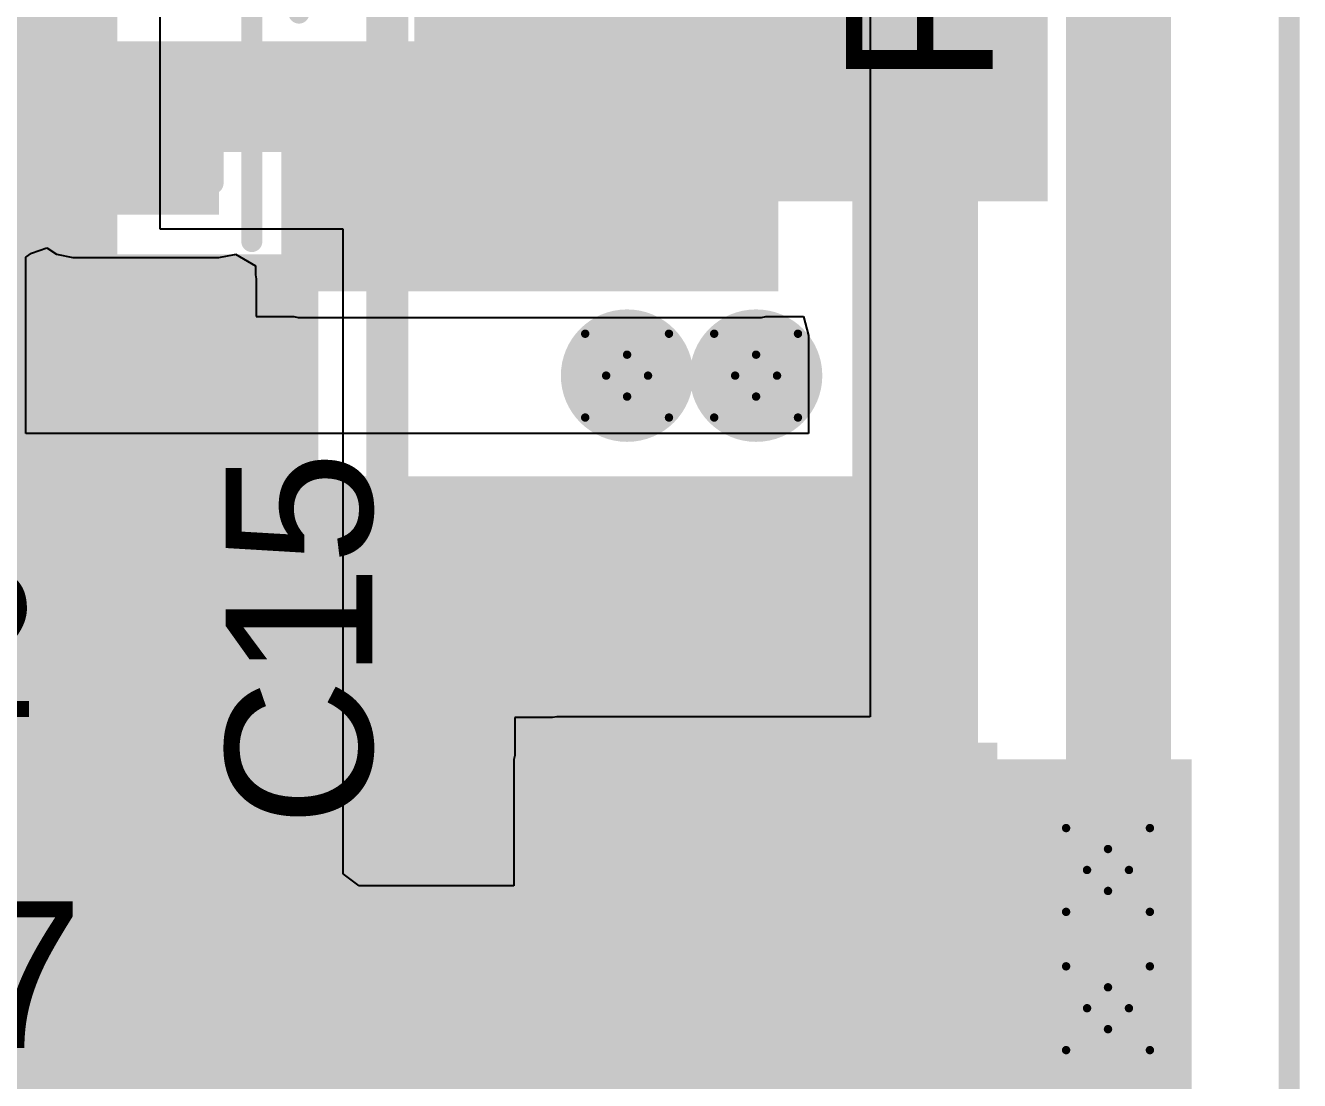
# Model space of a CAD drawing. Header units: inches. Extents: x -0.8 to 12, y -0.1 to 3.7.
# Drawn here: x 0.9976 to 1.3017, y 0.1587 to 0.4106 of the extents above; entities that cross this region are included whole.
import ezdxf

# ---------------------------------------------------------------- set-up
doc = ezdxf.new("R2010")
doc.units = ezdxf.units.IN
doc.header["$MEASUREMENT"] = 0
for name, color, linetype in [('Board Outline', 216, 'Continuous'), ('Bottom Layer', 5, 'Continuous'), ('Bottom Overlay', 54, 'Continuous'), ('Bottom Paste', 16, 'Continuous'), ('Bottom Solder', 6, 'Continuous'), ('Drill Drawing', 1, 'Continuous'), ('Top Layer', 1, 'Continuous'), ('Top Overlay', 2, 'Continuous'), ('Top Paste', 8, 'Continuous'), ('Top Solder', 216, 'Continuous'), ('Via Holes', 16, 'Continuous')]:
    doc.layers.add(name, color=color, linetype=linetype)
doc.styles.add('Arial', font='', dxfattribs={"height": 0.2})
doc.styles.get('Arial').set_extended_font_data('Arial')

# ---------------------------------------------------------------- blocks, each defined once
blk = doc.blocks.new('CASE_E_B_10')
at = {"layer": 'Bottom Layer'}
for points in [[(-0.05492, 0.05059), (0.05492, 0.05059), (0.05492, -0.05059), (-0.05492, -0.05059)], [(0.19862, 0.05059), (0.30846, 0.05059), (0.30846, -0.05059), (0.19862, -0.05059)]]:
    blk.add_hatch(color=5, dxfattribs=at).paths.add_polyline_path(points)
at = {"layer": 'Bottom Paste'}
for points in [[(-0.05492, 0.05059), (0.05492, 0.05059), (0.05492, -0.05059), (-0.05492, -0.05059)], [(0.19862, 0.05059), (0.30846, 0.05059), (0.30846, -0.05059), (0.19862, -0.05059)]]:
    blk.add_hatch(color=16, dxfattribs=at).paths.add_polyline_path(points)
at = {"layer": 'Bottom Solder'}
for points in [[(-0.05892, 0.05459), (0.05892, 0.05459), (0.05892, -0.05459), (-0.05892, -0.05459)], [(0.19462, 0.05459), (0.31246, 0.05459), (0.31246, -0.05459), (0.19462, -0.05459)]]:
    blk.add_hatch(color=6, dxfattribs=at).paths.add_polyline_path(points)
at = {"layer": 'Bottom Overlay'}
for points in [[(-0.01523, 0.091, 0.01, 0.01, 0), (-0.01523, 0.062, 0.01, 0.01, 0)], [(-0.01523, 0.091, 0.01, 0.01, 0), (0.27677, 0.091, 0.01, 0.01, 0)], [(0.27677, 0.091, 0.01, 0.01, 0), (0.27677, 0.062, 0.01, 0.01, 0)], [(-0.04523, -0.061, 0.01, 0.01, 0), (-0.04523, -0.09, 0.01, 0.01, 0)], [(-0.01523, -0.062, 0.01, 0.01, 0), (-0.01523, -0.091, 0.01, 0.01, 0)], [(0.27677, -0.062, 0.01, 0.01, 0), (0.27677, -0.091, 0.01, 0.01, 0)], [(-0.06123, -0.075, 0.01, 0.01, 0), (-0.02823, -0.075, 0.01, 0.01, 0)], [(-0.01523, -0.091, 0.01, 0.01, 0), (0.27677, -0.091, 0.01, 0.01, 0)]]:
    blk.add_lwpolyline(points, format="xyseb", dxfattribs=at)
for points in [[(-0.01773, 0.091, 0.005, 0.005, 1), (-0.01273, 0.091, 0.005, 0.005, 1)], [(-0.01773, 0.091, 0.005, 0.005, 1), (-0.01273, 0.091, 0.005, 0.005, 1)], [(0.27427, 0.091, 0.005, 0.005, 1), (0.27927, 0.091, 0.005, 0.005, 1)], [(0.27427, 0.091, 0.005, 0.005, 1), (0.27927, 0.091, 0.005, 0.005, 1)], [(-0.01773, 0.062, 0.005, 0.005, 1), (-0.01273, 0.062, 0.005, 0.005, 1)], [(0.27427, 0.062, 0.005, 0.005, 1), (0.27927, 0.062, 0.005, 0.005, 1)], [(-0.04773, -0.061, 0.005, 0.005, 1), (-0.04273, -0.061, 0.005, 0.005, 1)], [(-0.01773, -0.062, 0.005, 0.005, 1), (-0.01273, -0.062, 0.005, 0.005, 1)], [(0.27427, -0.062, 0.005, 0.005, 1), (0.27927, -0.062, 0.005, 0.005, 1)], [(-0.06373, -0.075, 0.005, 0.005, 1), (-0.05873, -0.075, 0.005, 0.005, 1)], [(-0.03073, -0.075, 0.005, 0.005, 1), (-0.02573, -0.075, 0.005, 0.005, 1)], [(-0.04773, -0.09, 0.005, 0.005, 1), (-0.04273, -0.09, 0.005, 0.005, 1)], [(-0.01773, -0.091, 0.005, 0.005, 1), (-0.01273, -0.091, 0.005, 0.005, 1)], [(-0.01773, -0.091, 0.005, 0.005, 1), (-0.01273, -0.091, 0.005, 0.005, 1)], [(0.27427, -0.091, 0.005, 0.005, 1), (0.27927, -0.091, 0.005, 0.005, 1)], [(0.27427, -0.091, 0.005, 0.005, 1), (0.27927, -0.091, 0.005, 0.005, 1)]]:
    blk.add_lwpolyline(points, format="xyseb", close=True, dxfattribs=at)
blk = doc.blocks.new('MDA7050_330M_B_17')
at = {"layer": 'Bottom Layer'}
blk.add_hatch(color=5, dxfattribs=at).paths.add_polyline_path([(-0.15748, 0.06693), (-0.0689, 0.06693), (-0.0689, -0.06693), (-0.15748, -0.06693)])
at = {"layer": 'Bottom Paste'}
blk.add_hatch(color=16, dxfattribs=at).paths.add_polyline_path([(-0.15748, 0.06693), (-0.0689, 0.06693), (-0.0689, -0.06693), (-0.15748, -0.06693)])
at = {"layer": 'Bottom Solder'}
blk.add_hatch(color=6, dxfattribs=at).paths.add_polyline_path([(-0.16148, 0.07093), (-0.0649, 0.07093), (-0.0649, -0.07093), (-0.16148, -0.07093)])
at = {"layer": 'Bottom Overlay'}
for points in [[(-0.14564, 0.13186, 0.005, 0.005, 0), (-0.14564, 0.074, 0.005, 0.005, 0)], [(-0.14564, -0.074, 0.005, 0.005, 0), (-0.14564, -0.13186, 0.005, 0.005, 0)]]:
    blk.add_lwpolyline(points, format="xyseb", dxfattribs=at)
for points in [[(-0.14689, 0.074, 0.0025, 0.0025, 1), (-0.14439, 0.074, 0.0025, 0.0025, 1)], [(-0.14689, -0.074, 0.0025, 0.0025, 1), (-0.14439, -0.074, 0.0025, 0.0025, 1)]]:
    blk.add_lwpolyline(points, format="xyseb", close=True, dxfattribs=at)
blk = doc.blocks.new('IND_1210_56')
at = {"layer": 'Top Layer'}
for points in [[(-0.08291, 0.05531), (-0.03291, 0.05531), (-0.03291, -0.05531), (-0.08291, -0.05531)], [(0.03291, 0.05531), (0.08291, 0.05531), (0.08291, -0.05531), (0.03291, -0.05531)]]:
    blk.add_hatch(color=1, dxfattribs=at).paths.add_polyline_path(points)
at = {"layer": 'Top Paste'}
for points in [[(-0.08291, 0.05531), (-0.03291, 0.05531), (-0.03291, -0.05531), (-0.08291, -0.05531)], [(0.03291, 0.05531), (0.08291, 0.05531), (0.08291, -0.05531), (0.03291, -0.05531)]]:
    blk.add_hatch(color=8, dxfattribs=at).paths.add_polyline_path(points)
at = {"layer": 'Top Solder'}
for points in [[(-0.08691, 0.05931), (-0.02891, 0.05931), (-0.02891, -0.05931), (-0.08691, -0.05931)], [(0.02891, 0.05931), (0.08691, 0.05931), (0.08691, -0.05931), (0.02891, -0.05931)]]:
    blk.add_hatch(color=216, dxfattribs=at).paths.add_polyline_path(points)
at = {"layer": 'Top Overlay'}
for points in [[(-0.02047, 0.05512, 0.005, 0.005, 0), (0.02047, 0.05512, 0.005, 0.005, 0)], [(-0.02047, -0.05512, 0.005, 0.005, 0), (0.02047, -0.05512, 0.005, 0.005, 0)]]:
    blk.add_lwpolyline(points, format="xyseb", dxfattribs=at)
for points in [[(-0.02172, 0.05512, 0.0025, 0.0025, 1), (-0.01922, 0.05512, 0.0025, 0.0025, 1)], [(0.01922, 0.05512, 0.0025, 0.0025, 1), (0.02172, 0.05512, 0.0025, 0.0025, 1)], [(-0.02172, -0.05512, 0.0025, 0.0025, 1), (-0.01922, -0.05512, 0.0025, 0.0025, 1)], [(0.01922, -0.05512, 0.0025, 0.0025, 1), (0.02172, -0.05512, 0.0025, 0.0025, 1)]]:
    blk.add_lwpolyline(points, format="xyseb", close=True, dxfattribs=at)
blk = doc.blocks.new('CAP_0402_69')
at = {"layer": 'Top Layer'}
for points in [[(-0.0275, -0.0125), (-0.0275, 0.0125), (-0.0095, 0.0125), (-0.0095, -0.0125)], [(0.0095, -0.0125), (0.0095, 0.0125), (0.0275, 0.0125), (0.0275, -0.0125)]]:
    blk.add_hatch(color=1, dxfattribs=at).paths.add_polyline_path(points)
at = {"layer": 'Top Paste'}
for points in [[(-0.0275, -0.0125), (-0.0275, 0.0125), (-0.0095, 0.0125), (-0.0095, -0.0125)], [(0.0095, -0.0125), (0.0095, 0.0125), (0.0275, 0.0125), (0.0275, -0.0125)]]:
    blk.add_hatch(color=8, dxfattribs=at).paths.add_polyline_path(points)
at = {"layer": 'Top Solder'}
for points in [[(-0.02986, -0.01486), (-0.02986, 0.01486), (-0.00714, 0.01486), (-0.00714, -0.01486)], [(0.00714, -0.01486), (0.00714, 0.01486), (0.02986, 0.01486), (0.02986, -0.01486)]]:
    blk.add_hatch(color=216, dxfattribs=at).paths.add_polyline_path(points)
at = {"layer": 'Top Overlay'}
for points in [[(-0.031, 0.016, 0.005, 0.005, 0), (-0.031, -0.016, 0.005, 0.005, 0)], [(-0.031, 0.016, 0.005, 0.005, 0), (-0.011, 0.016, 0.005, 0.005, 0)], [(0.011, 0.016, 0.005, 0.005, 0), (0.031, 0.016, 0.005, 0.005, 0)], [(0.031, 0.016, 0.005, 0.005, 0), (0.031, -0.016, 0.005, 0.005, 0)], [(-0.031, -0.016, 0.005, 0.005, 0), (-0.011, -0.016, 0.005, 0.005, 0)], [(0.011, -0.016, 0.005, 0.005, 0), (0.031, -0.016, 0.005, 0.005, 0)]]:
    blk.add_lwpolyline(points, format="xyseb", dxfattribs=at)
for points in [[(-0.03225, 0.016, 0.0025, 0.0025, 1), (-0.02975, 0.016, 0.0025, 0.0025, 1)], [(-0.03225, 0.016, 0.0025, 0.0025, 1), (-0.02975, 0.016, 0.0025, 0.0025, 1)], [(-0.01225, 0.016, 0.0025, 0.0025, 1), (-0.00975, 0.016, 0.0025, 0.0025, 1)], [(0.00975, 0.016, 0.0025, 0.0025, 1), (0.01225, 0.016, 0.0025, 0.0025, 1)], [(0.02975, 0.016, 0.0025, 0.0025, 1), (0.03225, 0.016, 0.0025, 0.0025, 1)], [(0.02975, 0.016, 0.0025, 0.0025, 1), (0.03225, 0.016, 0.0025, 0.0025, 1)], [(-0.03225, -0.016, 0.0025, 0.0025, 1), (-0.02975, -0.016, 0.0025, 0.0025, 1)], [(-0.03225, -0.016, 0.0025, 0.0025, 1), (-0.02975, -0.016, 0.0025, 0.0025, 1)], [(-0.01225, -0.016, 0.0025, 0.0025, 1), (-0.00975, -0.016, 0.0025, 0.0025, 1)], [(0.00975, -0.016, 0.0025, 0.0025, 1), (0.01225, -0.016, 0.0025, 0.0025, 1)], [(0.02975, -0.016, 0.0025, 0.0025, 1), (0.03225, -0.016, 0.0025, 0.0025, 1)], [(0.02975, -0.016, 0.0025, 0.0025, 1), (0.03225, -0.016, 0.0025, 0.0025, 1)]]:
    blk.add_lwpolyline(points, format="xyseb", close=True, dxfattribs=at)

msp = doc.modelspace()

# ---------------------------------------------------------------- hatches: boundary and pattern name
at = {"layer": 'Bottom Layer'}
for points in [[(1.09043, 0.36862), (1.24159, 0.36862), (1.24159, 0.61224), (1.09043, 0.61224)], [(0.955, 0.21807), (1.01957, 0.21807), (1.01957, 0.53932), (0.955, 0.53932)], [(1.12441, 0.11508), (1.276, 0.11508), (1.276, 0.23538), (1.12441, 0.23538)], [(1.12462, 0.06354), (1.16399, 0.06354), (1.16399, 0.23538), (1.12462, 0.23538)], [(0.74852, 0.14331), (1.276, 0.14331), (1.276, 0.195), (0.74852, 0.195)]]:
    msp.add_hatch(color=5, dxfattribs=at).paths.add_polyline_path(points)
h = msp.add_hatch(color=5, dxfattribs=at)
edge = h.paths.add_edge_path()
edge.add_arc((1.14121, 0.327), 0.01181, 0, 360)
h = msp.add_hatch(color=5, dxfattribs=at)
edge = h.paths.add_edge_path()
edge.add_arc((1.172, 0.327), 0.01181, 0, 360)
h = msp.add_hatch(color=5, dxfattribs=at)
edge = h.paths.add_edge_path()
edge.add_arc((1.256, 0.209), 0.01181, 0, 360)
h = msp.add_hatch(color=5, dxfattribs=at)
edge = h.paths.add_edge_path()
edge.add_arc((1.256, 0.176), 0.01181, 0, 360)
at = {"layer": 'Bottom Solder'}
h = msp.add_hatch(color=6, dxfattribs=at)
edge = h.paths.add_edge_path()
edge.add_arc((1.14121, 0.327), 0.01581, 0, 360)
h = msp.add_hatch(color=6, dxfattribs=at)
edge = h.paths.add_edge_path()
edge.add_arc((1.172, 0.327), 0.01581, 0, 360)
h = msp.add_hatch(color=6, dxfattribs=at)
edge = h.paths.add_edge_path()
edge.add_arc((1.256, 0.209), 0.01581, 0, 360)
h = msp.add_hatch(color=6, dxfattribs=at)
edge = h.paths.add_edge_path()
edge.add_arc((1.256, 0.176), 0.01581, 0, 360)
at = {"layer": 'Top Layer'}
for points in [[(0.82189, 0.38041), (1.17331, 0.38041), (1.17331, 0.40676), (0.82189, 0.40676)], [(1.00889, 0.36541), (1.0438, 0.36541), (1.0438, 0.4068), (1.00889, 0.4068)], [(1.06269, 0.35109), (1.17332, 0.35109), (1.17332, 0.4068), (1.06269, 0.4068)], [(0.95013, 0.1675), (1.225, 0.1675), (1.225, 0.303), (0.95013, 0.303)], [(1.06269, 0.03182), (1.225, 0.03182), (1.225, 0.25892), (1.06269, 0.25892)]]:
    msp.add_hatch(color=1, dxfattribs=at).paths.add_polyline_path(points)
h = msp.add_hatch(color=1, dxfattribs=at)
edge = h.paths.add_edge_path()
edge.add_arc((1.14121, 0.327), 0.01181, 0, 360)
h = msp.add_hatch(color=1, dxfattribs=at)
edge = h.paths.add_edge_path()
edge.add_arc((1.172, 0.327), 0.01181, 0, 360)
h = msp.add_hatch(color=1, dxfattribs=at)
edge = h.paths.add_edge_path()
edge.add_arc((1.256, 0.209), 0.01181, 0, 360)
h = msp.add_hatch(color=1, dxfattribs=at)
edge = h.paths.add_edge_path()
edge.add_arc((1.256, 0.176), 0.01181, 0, 360)
at = {"layer": 'Top Solder'}
h = msp.add_hatch(color=216, dxfattribs=at)
edge = h.paths.add_edge_path()
edge.add_arc((1.14121, 0.327), 0.01581, 0, 360)
h = msp.add_hatch(color=216, dxfattribs=at)
edge = h.paths.add_edge_path()
edge.add_arc((1.172, 0.327), 0.01581, 0, 360)
h = msp.add_hatch(color=216, dxfattribs=at)
edge = h.paths.add_edge_path()
edge.add_arc((1.256, 0.209), 0.01581, 0, 360)
h = msp.add_hatch(color=216, dxfattribs=at)
edge = h.paths.add_edge_path()
edge.add_arc((1.256, 0.176), 0.01581, 0, 360)
at = {"layer": 'Via Holes'}
h = msp.add_hatch(color=7, dxfattribs=at)
edge = h.paths.add_edge_path()
edge.add_arc((1.14121, 0.327), 0.00591, 0, 360)
h = msp.add_hatch(color=7, dxfattribs=at)
edge = h.paths.add_edge_path()
edge.add_arc((1.172, 0.327), 0.00591, 0, 360)
h = msp.add_hatch(color=7, dxfattribs=at)
edge = h.paths.add_edge_path()
edge.add_arc((1.256, 0.209), 0.00591, 0, 360)
h = msp.add_hatch(color=7, dxfattribs=at)
edge = h.paths.add_edge_path()
edge.add_arc((1.256, 0.176), 0.00591, 0, 360)

# ---------------------------------------------------------------- linework, layer by layer
at = {"layer": 'Board Outline'}
msp.add_lwpolyline([(1.29921, 0, 0.005, 0.005, 0), (1.29921, 1.95441, 0.005, 0.005, 0)], format="xyseb", dxfattribs=at)
at = {"layer": 'Bottom Layer'}
for p, q in [((1.19923, 0.6163), (1.19923, 0.24557)), ((1.02976, 0.36193), (1.02976, 0.53932)), ((1.07348, 0.36193), (1.02976, 0.36193)), ((1.07348, 0.20807), (1.07348, 0.36193)), ((1.12342, 0.24538), (1.11441, 0.24538)), ((1.11441, 0.24538), (1.11441, 0.23636)), ((1.12441, 0.24557), (1.12342, 0.24538)), ((1.19923, 0.24557), (1.12441, 0.24557)), ((1.11441, 0.23636), (1.11421, 0.23538)), ((1.11421, 0.23538), (1.11421, 0.2052)), ((1.07729, 0.2052), (1.07348, 0.20807)), ((1.11421, 0.2052), (1.07729, 0.2052))]:
    msp.add_line(p, q, dxfattribs=at)
at = {"layer": 'Drill Drawing'}
for points in [[(1.13121, 0.337, 0.002, 0.002, 0), (1.14121, 0.332, 0.002, 0.002, 0)], [(1.13121, 0.337, 0.002, 0.002, 0), (1.13621, 0.327, 0.002, 0.002, 0)], [(1.14121, 0.332, 0.002, 0.002, 0), (1.15121, 0.337, 0.002, 0.002, 0)], [(1.14621, 0.327, 0.002, 0.002, 0), (1.15121, 0.337, 0.002, 0.002, 0)], [(1.162, 0.337, 0.002, 0.002, 0), (1.172, 0.332, 0.002, 0.002, 0)], [(1.162, 0.337, 0.002, 0.002, 0), (1.167, 0.327, 0.002, 0.002, 0)], [(1.172, 0.332, 0.002, 0.002, 0), (1.182, 0.337, 0.002, 0.002, 0)], [(1.177, 0.327, 0.002, 0.002, 0), (1.182, 0.337, 0.002, 0.002, 0)], [(1.13121, 0.317, 0.002, 0.002, 0), (1.13621, 0.327, 0.002, 0.002, 0)], [(1.14621, 0.327, 0.002, 0.002, 0), (1.15121, 0.317, 0.002, 0.002, 0)], [(1.162, 0.317, 0.002, 0.002, 0), (1.167, 0.327, 0.002, 0.002, 0)], [(1.177, 0.327, 0.002, 0.002, 0), (1.182, 0.317, 0.002, 0.002, 0)], [(1.13121, 0.317, 0.002, 0.002, 0), (1.14121, 0.322, 0.002, 0.002, 0)], [(1.14121, 0.322, 0.002, 0.002, 0), (1.15121, 0.317, 0.002, 0.002, 0)], [(1.162, 0.317, 0.002, 0.002, 0), (1.172, 0.322, 0.002, 0.002, 0)], [(1.172, 0.322, 0.002, 0.002, 0), (1.182, 0.317, 0.002, 0.002, 0)], [(1.246, 0.219, 0.002, 0.002, 0), (1.256, 0.214, 0.002, 0.002, 0)], [(1.246, 0.219, 0.002, 0.002, 0), (1.251, 0.209, 0.002, 0.002, 0)], [(1.256, 0.214, 0.002, 0.002, 0), (1.266, 0.219, 0.002, 0.002, 0)], [(1.261, 0.209, 0.002, 0.002, 0), (1.266, 0.219, 0.002, 0.002, 0)], [(1.246, 0.199, 0.002, 0.002, 0), (1.251, 0.209, 0.002, 0.002, 0)], [(1.261, 0.209, 0.002, 0.002, 0), (1.266, 0.199, 0.002, 0.002, 0)], [(1.246, 0.199, 0.002, 0.002, 0), (1.256, 0.204, 0.002, 0.002, 0)], [(1.256, 0.204, 0.002, 0.002, 0), (1.266, 0.199, 0.002, 0.002, 0)], [(1.246, 0.186, 0.002, 0.002, 0), (1.256, 0.181, 0.002, 0.002, 0)], [(1.246, 0.186, 0.002, 0.002, 0), (1.251, 0.176, 0.002, 0.002, 0)], [(1.256, 0.181, 0.002, 0.002, 0), (1.266, 0.186, 0.002, 0.002, 0)], [(1.261, 0.176, 0.002, 0.002, 0), (1.266, 0.186, 0.002, 0.002, 0)], [(1.246, 0.166, 0.002, 0.002, 0), (1.251, 0.176, 0.002, 0.002, 0)], [(1.261, 0.176, 0.002, 0.002, 0), (1.266, 0.166, 0.002, 0.002, 0)], [(1.246, 0.166, 0.002, 0.002, 0), (1.256, 0.171, 0.002, 0.002, 0)], [(1.256, 0.171, 0.002, 0.002, 0), (1.266, 0.166, 0.002, 0.002, 0)]]:
    msp.add_lwpolyline(points, format="xyseb", dxfattribs=at)
for points in [[(1.13071, 0.337, 0.001, 0.001, 1), (1.13171, 0.337, 0.001, 0.001, 1)], [(1.13071, 0.337, 0.001, 0.001, 1), (1.13171, 0.337, 0.001, 0.001, 1)], [(1.15071, 0.337, 0.001, 0.001, 1), (1.15171, 0.337, 0.001, 0.001, 1)], [(1.15071, 0.337, 0.001, 0.001, 1), (1.15171, 0.337, 0.001, 0.001, 1)], [(1.1615, 0.337, 0.001, 0.001, 1), (1.1625, 0.337, 0.001, 0.001, 1)], [(1.1615, 0.337, 0.001, 0.001, 1), (1.1625, 0.337, 0.001, 0.001, 1)], [(1.1815, 0.337, 0.001, 0.001, 1), (1.1825, 0.337, 0.001, 0.001, 1)], [(1.1815, 0.337, 0.001, 0.001, 1), (1.1825, 0.337, 0.001, 0.001, 1)], [(1.14071, 0.332, 0.001, 0.001, 1), (1.14171, 0.332, 0.001, 0.001, 1)], [(1.14071, 0.332, 0.001, 0.001, 1), (1.14171, 0.332, 0.001, 0.001, 1)], [(1.1715, 0.332, 0.001, 0.001, 1), (1.1725, 0.332, 0.001, 0.001, 1)], [(1.1715, 0.332, 0.001, 0.001, 1), (1.1725, 0.332, 0.001, 0.001, 1)], [(1.13571, 0.327, 0.001, 0.001, 1), (1.13671, 0.327, 0.001, 0.001, 1)], [(1.13571, 0.327, 0.001, 0.001, 1), (1.13671, 0.327, 0.001, 0.001, 1)], [(1.14571, 0.327, 0.001, 0.001, 1), (1.14671, 0.327, 0.001, 0.001, 1)], [(1.14571, 0.327, 0.001, 0.001, 1), (1.14671, 0.327, 0.001, 0.001, 1)], [(1.1665, 0.327, 0.001, 0.001, 1), (1.1675, 0.327, 0.001, 0.001, 1)], [(1.1665, 0.327, 0.001, 0.001, 1), (1.1675, 0.327, 0.001, 0.001, 1)], [(1.1765, 0.327, 0.001, 0.001, 1), (1.1775, 0.327, 0.001, 0.001, 1)], [(1.1765, 0.327, 0.001, 0.001, 1), (1.1775, 0.327, 0.001, 0.001, 1)], [(1.14071, 0.322, 0.001, 0.001, 1), (1.14171, 0.322, 0.001, 0.001, 1)], [(1.14071, 0.322, 0.001, 0.001, 1), (1.14171, 0.322, 0.001, 0.001, 1)], [(1.1715, 0.322, 0.001, 0.001, 1), (1.1725, 0.322, 0.001, 0.001, 1)], [(1.1715, 0.322, 0.001, 0.001, 1), (1.1725, 0.322, 0.001, 0.001, 1)], [(1.13071, 0.317, 0.001, 0.001, 1), (1.13171, 0.317, 0.001, 0.001, 1)], [(1.13071, 0.317, 0.001, 0.001, 1), (1.13171, 0.317, 0.001, 0.001, 1)], [(1.15071, 0.317, 0.001, 0.001, 1), (1.15171, 0.317, 0.001, 0.001, 1)], [(1.15071, 0.317, 0.001, 0.001, 1), (1.15171, 0.317, 0.001, 0.001, 1)], [(1.1615, 0.317, 0.001, 0.001, 1), (1.1625, 0.317, 0.001, 0.001, 1)], [(1.1615, 0.317, 0.001, 0.001, 1), (1.1625, 0.317, 0.001, 0.001, 1)], [(1.1815, 0.317, 0.001, 0.001, 1), (1.1825, 0.317, 0.001, 0.001, 1)], [(1.1815, 0.317, 0.001, 0.001, 1), (1.1825, 0.317, 0.001, 0.001, 1)], [(1.2455, 0.219, 0.001, 0.001, 1), (1.2465, 0.219, 0.001, 0.001, 1)], [(1.2455, 0.219, 0.001, 0.001, 1), (1.2465, 0.219, 0.001, 0.001, 1)], [(1.2655, 0.219, 0.001, 0.001, 1), (1.2665, 0.219, 0.001, 0.001, 1)], [(1.2655, 0.219, 0.001, 0.001, 1), (1.2665, 0.219, 0.001, 0.001, 1)], [(1.2555, 0.214, 0.001, 0.001, 1), (1.2565, 0.214, 0.001, 0.001, 1)], [(1.2555, 0.214, 0.001, 0.001, 1), (1.2565, 0.214, 0.001, 0.001, 1)], [(1.2505, 0.209, 0.001, 0.001, 1), (1.2515, 0.209, 0.001, 0.001, 1)], [(1.2505, 0.209, 0.001, 0.001, 1), (1.2515, 0.209, 0.001, 0.001, 1)], [(1.2605, 0.209, 0.001, 0.001, 1), (1.2615, 0.209, 0.001, 0.001, 1)], [(1.2605, 0.209, 0.001, 0.001, 1), (1.2615, 0.209, 0.001, 0.001, 1)], [(1.2555, 0.204, 0.001, 0.001, 1), (1.2565, 0.204, 0.001, 0.001, 1)], [(1.2555, 0.204, 0.001, 0.001, 1), (1.2565, 0.204, 0.001, 0.001, 1)], [(1.2455, 0.199, 0.001, 0.001, 1), (1.2465, 0.199, 0.001, 0.001, 1)], [(1.2455, 0.199, 0.001, 0.001, 1), (1.2465, 0.199, 0.001, 0.001, 1)], [(1.2655, 0.199, 0.001, 0.001, 1), (1.2665, 0.199, 0.001, 0.001, 1)], [(1.2655, 0.199, 0.001, 0.001, 1), (1.2665, 0.199, 0.001, 0.001, 1)], [(1.2455, 0.186, 0.001, 0.001, 1), (1.2465, 0.186, 0.001, 0.001, 1)], [(1.2455, 0.186, 0.001, 0.001, 1), (1.2465, 0.186, 0.001, 0.001, 1)], [(1.2655, 0.186, 0.001, 0.001, 1), (1.2665, 0.186, 0.001, 0.001, 1)], [(1.2655, 0.186, 0.001, 0.001, 1), (1.2665, 0.186, 0.001, 0.001, 1)], [(1.2555, 0.181, 0.001, 0.001, 1), (1.2565, 0.181, 0.001, 0.001, 1)], [(1.2555, 0.181, 0.001, 0.001, 1), (1.2565, 0.181, 0.001, 0.001, 1)], [(1.2505, 0.176, 0.001, 0.001, 1), (1.2515, 0.176, 0.001, 0.001, 1)], [(1.2505, 0.176, 0.001, 0.001, 1), (1.2515, 0.176, 0.001, 0.001, 1)], [(1.2605, 0.176, 0.001, 0.001, 1), (1.2615, 0.176, 0.001, 0.001, 1)], [(1.2605, 0.176, 0.001, 0.001, 1), (1.2615, 0.176, 0.001, 0.001, 1)], [(1.2555, 0.171, 0.001, 0.001, 1), (1.2565, 0.171, 0.001, 0.001, 1)], [(1.2555, 0.171, 0.001, 0.001, 1), (1.2565, 0.171, 0.001, 0.001, 1)], [(1.2455, 0.166, 0.001, 0.001, 1), (1.2465, 0.166, 0.001, 0.001, 1)], [(1.2455, 0.166, 0.001, 0.001, 1), (1.2465, 0.166, 0.001, 0.001, 1)], [(1.2655, 0.166, 0.001, 0.001, 1), (1.2665, 0.166, 0.001, 0.001, 1)], [(1.2655, 0.166, 0.001, 0.001, 1), (1.2665, 0.166, 0.001, 0.001, 1)]]:
    msp.add_lwpolyline(points, format="xyseb", close=True, dxfattribs=at)
at = {"layer": 'Top Layer'}
for p, q in [((0.99773, 0.35529), (0.99903, 0.35625)), ((0.99903, 0.35625), (1.00273, 0.3575)), ((1.00273, 0.3575), (1.00499, 0.35599)), ((1.00499, 0.35599), (1.00889, 0.35522)), ((1.0438, 0.35522), (1.04749, 0.35595)), ((1.04749, 0.35595), (1.04774, 0.35597)), ((1.04774, 0.35597), (1.05249, 0.35318)), ((0.99773, 0.3132), (0.99773, 0.35529)), ((1.00889, 0.35522), (1.0438, 0.35522)), ((1.05249, 0.35318), (1.05249, 0.35109)), ((1.05249, 0.35109), (1.05269, 0.3501)), ((1.05269, 0.3501), (1.05269, 0.34109)), ((1.05269, 0.34109), (1.0617, 0.34109)), ((1.0617, 0.34109), (1.06269, 0.34089)), ((1.06269, 0.34089), (1.17332, 0.34089)), ((1.17332, 0.34089), (1.1743, 0.34109)), ((1.1743, 0.34109), (1.18331, 0.34109)), ((1.18331, 0.34109), (1.18451, 0.33658)), ((1.18451, 0.33658), (1.18451, 0.3132)), ((1.18451, 0.3132), (0.99773, 0.3132))]:
    msp.add_line(p, q, dxfattribs=at)
for points in [[(1.256, 0.209, 0.02, 0.02, 0), (1.256, 0.962, 0.02, 0.02, 0)], [(1.21, 0.27178, 0.03, 0.03, 0), (1.21, 0.675, 0.03, 0.03, 0)], [(1.18428, 0.24606, 0.03, 0.03, 0), (1.21, 0.27178, 0.03, 0.03, 0)], [(1.256, 0.176, 0.02, 0.02, 0), (1.256, 0.209, 0.02, 0.02, 0)], [(1.11198, 0.14036, 0.03, 0.03, 0), (1.13021, 0.15859, 0.03, 0.03, 0)]]:
    msp.add_lwpolyline(points, format="xyseb", dxfattribs=at)
for points in [[(1.2025, 0.27178, 0.015, 0.015, 1), (1.2175, 0.27178, 0.015, 0.015, 1)], [(1.2025, 0.27178, 0.015, 0.015, 1), (1.2175, 0.27178, 0.015, 0.015, 1)], [(1.17678, 0.24606, 0.015, 0.015, 1), (1.19178, 0.24606, 0.015, 0.015, 1)], [(1.251, 0.209, 0.01, 0.01, 1), (1.261, 0.209, 0.01, 0.01, 1)], [(1.251, 0.209, 0.01, 0.01, 1), (1.261, 0.209, 0.01, 0.01, 1)], [(1.251, 0.176, 0.01, 0.01, 1), (1.261, 0.176, 0.01, 0.01, 1)], [(1.12271, 0.15859, 0.015, 0.015, 1), (1.13771, 0.15859, 0.015, 0.015, 1)]]:
    msp.add_lwpolyline(points, format="xyseb", close=True, dxfattribs=at)
at = {"layer": 'Top Overlay'}
for points in [[(1.04239, 0.34091, 0.005, 0.005, 0), (1.06288, 0.34091, 0.005, 0.005, 0)], [(1.06288, 0.31828, 0.005, 0.005, 0), (1.06288, 0.34091, 0.005, 0.005, 0)]]:
    msp.add_lwpolyline(points, format="xyseb", dxfattribs=at)
for points in [[(1.04114, 0.34091, 0.0025, 0.0025, 1), (1.04364, 0.34091, 0.0025, 0.0025, 1)], [(1.06163, 0.34091, 0.0025, 0.0025, 1), (1.06413, 0.34091, 0.0025, 0.0025, 1)], [(1.06163, 0.34091, 0.0025, 0.0025, 1), (1.06413, 0.34091, 0.0025, 0.0025, 1)], [(1.06163, 0.31828, 0.0025, 0.0025, 1), (1.06413, 0.31828, 0.0025, 0.0025, 1)]]:
    msp.add_lwpolyline(points, format="xyseb", close=True, dxfattribs=at)

# ---------------------------------------------------------------- block references
for name, p, rotation in [('IND_1210_56', (1.118, 0.434), 90), ('CASE_E_B_10', (1.175, 0.18046), 90), ('MDA7050_330M_B_17', (0.906, 0.285), 180), ('CAP_0402_69', (1.02639, 0.36191), 90)]:
    msp.add_blockref(name, p, dxfattribs=dict(rotation=rotation))

# ---------------------------------------------------------------- texts
at = {"layer": 'Top Overlay', "style": 'Arial'}
for s, p in [('FB1', (1.22849, 0.39618)), ('C15', (1.08038, 0.2193))]:
    msp.add_text(s, height=0.035, rotation=90, dxfattribs=at).set_placement(p)
for s, p in [('Q2', (0.93573, 0.24554)), ('C7', (0.94884, 0.16651))]:
    msp.add_text(s, height=0.035, dxfattribs=at).set_placement(p)

doc.saveas('drawing.dxf')
